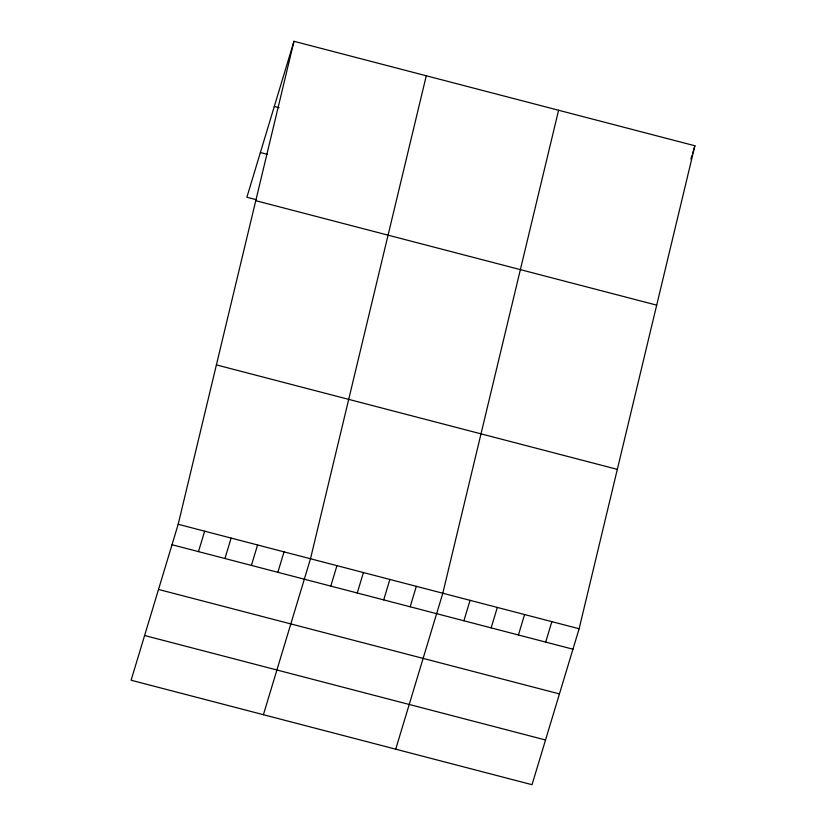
<?xml version="1.0" encoding="UTF-8"?>
<svg xmlns="http://www.w3.org/2000/svg" width="826" height="826" viewBox="0 0 826 826"><rect width="100%" height="100%" fill="white"/><g stroke="black" fill="none" stroke-linecap="round" stroke-linejoin="round"><path stroke-width="1.24" d="M178.189 524.283L293.973 41.3L694.893 145.768L579.119 628.751L532.027 784.7L131.107 680.232L178.189 524.283L579.119 628.751M426.278 75.775L310.493 558.758L263.411 714.707M558.582 110.25L442.798 593.233L395.716 749.182M293.973 41.3L246.881 197.249L256.504 199.758M198.477 551.623L204.652 531.18M224.94 558.521L231.115 538.077M251.403 565.407L257.567 544.964M277.856 572.304L284.03 551.861M330.782 586.099L336.956 565.655M357.245 592.985L363.419 572.542M383.708 599.882L389.882 579.439M410.171 606.78L416.335 586.336M463.892 620.78L470.066 600.337M491.15 627.884L497.324 607.44M518.418 634.987L524.593 614.544M690.908 158.995L691.992 155.381M692.715 152.975L694.893 145.768M545.676 642.091L551.851 621.648M274.294 106.461L279.105 107.71M260.386 152.531L267.603 154.41M255.761 200.687L656.691 305.145M216.391 364.896L617.321 469.364M172.014 544.726L572.945 649.195M158.509 589.444L559.439 693.912M144.602 635.514L545.532 739.982"/></g></svg>
